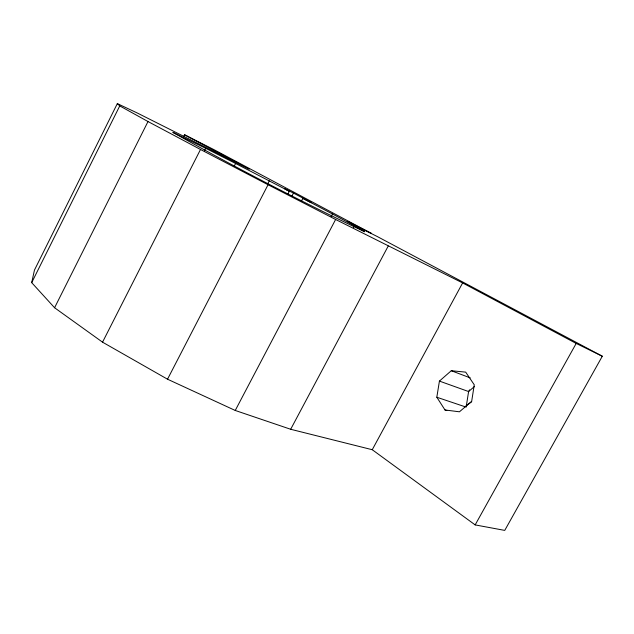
<?xml version="1.0" encoding="UTF-8"?>
<svg xmlns="http://www.w3.org/2000/svg" width="634" height="634" viewBox="0 0 634 634"><rect width="100%" height="100%" fill="white"/><g stroke="black" fill="none" stroke-linecap="round" stroke-linejoin="round"><path stroke-width="0.95" d="M466.156 407.123L468.597 391.55L469.532 389.847M436.818 397.241L439.425 381.097L451.281 370.724L465.697 372.134L474.256 384.806L471.672 401.37L459.436 411.807L444.997 409.976L436.818 397.241L465.245 406.814M184.51 134.749L213.88 149.608L371.595 233.51L347.408 221.385L353.233 224.484L377.388 236.593L602.3 356.229L504.743 530.396L475.159 524.904L372.253 449.72L290.681 429.273L235.246 410.467L167.527 379.211L102.542 342.17L54.579 307.744L31.7 282.653L34.466 270.068L117.33 103.604L137.007 112.868L249.265 169.254L184.51 134.749L183.614 136.516M31.7 282.653L119.747 105.91L117.33 103.604M54.579 307.744L148.007 121.546L119.747 105.91M102.542 342.17L200.502 149.481L148.007 121.546M204.386 150.924L205.717 148.316L235.594 163.493L289.334 191.294L287.979 193.917M234.247 166.132L235.594 163.493M267.928 183.456L269.284 180.841M167.527 379.211L268.055 184.748L200.502 149.481M291.672 196.595L293.494 193.093L311.54 202.682L302.878 198.355L301.507 200.978M331.13 216.638L332.509 214.015L302.878 198.355M235.246 410.467L335.624 219.483L462.63 282.93L576.187 343.438L602.3 356.229M353.4 227.535L354.327 225.791L332.509 214.015M290.681 429.273L388.238 246.008M372.253 449.72L462.63 282.93M475.159 524.904L576.187 343.438M474.383 386.582L468.597 391.55L439.425 381.097M466.133 405.697L471.68 401.734M444.997 409.976L446.827 410.57M451.281 370.724L470.238 377.864M205.717 148.316L172.844 132.363C235.555 167.598 299.692 200.851 364.653 231.743L354.327 225.791M293.494 193.093L284.777 188.734L289.334 191.294M268.055 184.748L335.624 219.483"/></g></svg>
